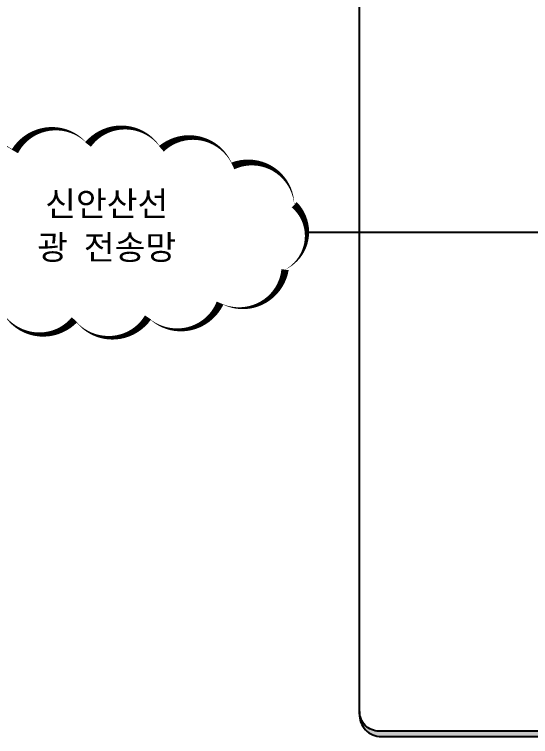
# Model space of a CAD drawing. Header units: millimetres. Extents: x 0 to 2521, y -5 to 594.
# Drawn here: x 1969.3 to 2074.5, y 279.1 to 426.4 of the extents above; entities that cross this region are included whole.
import ezdxf
from ezdxf.enums import TextEntityAlignment as Align

# ---------------------------------------------------------------- set-up
doc = ezdxf.new("R2010")
doc.units = ezdxf.units.MM
doc.header["$LTSCALE"] = 10
for name, color, linetype in [('CZ-LIN1', 7, 'Continuous'), ('CZ-TABL', 7, 'Continuous'), ('TT-COMM-CABL', 4, 'Continuous'), ('TT-TEXT', 3, 'Continuous'), ('TT-WAVE-REPT', 4, 'Continuous')]:
    doc.layers.add(name, color=color, linetype=linetype)
doc.styles.get("Standard").update_dxf_attribs({"font": 'GulimChe.ttf'})

msp = doc.modelspace()

# ---------------------------------------------------------------- hatches: boundary and pattern name
at = {"layer": 'CZ-TABL'}
h = msp.add_hatch(color=256, dxfattribs=at)
edge = h.paths.add_edge_path()
edge.add_arc((2044.13, 283.66), 4.56, 172.7562, 263.4516)
edge.add_line((2043.61, 279.13), (2201.47, 279.13))
edge.add_arc((2201.47, 284.23), 5.1, 270, 360)
edge.add_line((2206.57, 284.23), (2206.57, 450.44))
edge.add_arc((2202.07, 449.95), 4.52, 6.1387, 97.6535)
edge.add_arc((2201.47, 450.44), 4, 0, 90, ccw=False)
edge.add_line((2205.47, 450.44), (2205.47, 284.23))
edge.add_arc((2201.47, 284.23), 4, -90, 0, ccw=False)
edge.add_line((2201.47, 280.23), (2043.61, 280.23))
edge.add_arc((2043.61, 284.23), 4, 180, 270, ccw=False)

# ---------------------------------------------------------------- linework, layer by layer
at = {"layer": 'CZ-LIN1', "ltscale": 10}
msp.add_lwpolyline([(2039.61, 454.44), (2201.47, 454.44, -0.414214), (2205.47, 450.44), (2205.47, 284.23, -0.414214), (2201.47, 280.23), (2043.61, 280.23, -0.414214), (2039.61, 284.23), (2039.61, 454.44)], format="xyb", close=True, dxfattribs=at)
at = {"layer": 'CZ-TABL'}
msp.add_lwpolyline([(2039.61, 284.23, 0.417773), (2043.61, 279.13), (2201.47, 279.13, 0.414214), (2206.57, 284.23), (2206.57, 450.44, 0.421979), (2201.47, 454.44, -0.414214), (2205.47, 450.44), (2205.47, 284.23, -0.414214), (2201.47, 280.23), (2043.61, 280.23, -0.414214)], format="xyb", close=True, dxfattribs=at)
at = {"layer": 'TT-COMM-CABL', "flags": 128}
msp.add_lwpolyline([(2028.89, 381.96), (2076.96, 381.96)], dxfattribs=at)
at = {"layer": 'TT-WAVE-REPT', "flags": 128}
msp.add_lwpolyline([(1943.46, 381.96, 0, 1.5, 0.520567), (1952.53, 370.89, 0, 1.5, 0.520567), (1966.65, 365.99, 0, 1.5, 0.520567), (1981.52, 364.13, 0, 1.5, 0.520567), (1996.5, 364.6, 0, 1.5, 0.520567), (2011.19, 367.54, 0, 1.5, 0.520567), (2024.43, 374.35, 0, 1.5, 0.520567), (2026.31, 387.58, 0, 1.5, 0.520567), (2013.79, 395.5, 0, 1.5, 0.520567), (1999.22, 398.99, 0, 1.5, 0.520567), (1984.27, 399.87, 0, 1.5, 0.520567), (1969.35, 398.46, 0, 1.5, 0.520567), (1954.99, 394.23, 0, 1.5, 0.520567)], format="xyseb", close=True, dxfattribs=at)

# ---------------------------------------------------------------- texts
at = {"layer": 'TT-TEXT'}
for s, p in [('신안산선', (1988.08, 387.89)), ('광 전송망', (1988.08, 378.97))]:
    msp.add_text(s, height=5, dxfattribs=at).set_placement(p, align=Align.MIDDLE)

doc.saveas('drawing.dxf')
